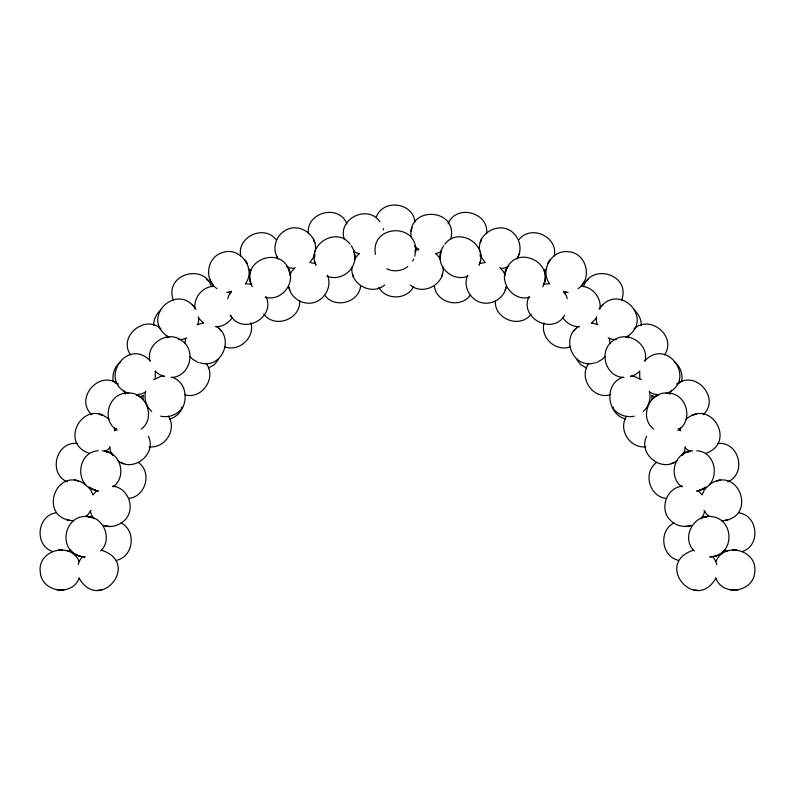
<?xml version="1.0" encoding="UTF-8"?>
<svg xmlns="http://www.w3.org/2000/svg" width="795" height="795" viewBox="0 0 795 795"><rect width="100%" height="100%" fill="white"/><g stroke="black" fill="none" stroke-linecap="round" stroke-linejoin="round"><path stroke-width="1.19" d="M411.075 236.453C407.656 205.289 458.188 208.012 450.874 238.729M440.042 259.289L441.165 250.554L443.521 245.784M440.281 254.231C437.667 269.048 454.134 282.096 467.947 276.054M415.715 251.965C417.673 221.944 370.092 224.727 375.469 254.301M415.606 250.097L415.646 248.209L414.861 256.159M600.026 308.718C601.487 297.946 592.772 286.866 581.791 286.339M610.053 343.41L609.427 338.372M641.307 325.632C641.585 319.769 638.653 313.965 634.36 310.08M308.371 233.75C305.787 212.156 339.137 203.609 346.958 223.942M314.631 257.123L314.83 253.943M352.036 267.11C349.542 283.964 371.682 296.237 384.71 285.007M519.692 252.234C519.542 253.585 514.723 264.387 518.579 255.483C521.858 247.792 519.334 238.47 513.232 232.915C500.194 220.255 476.066 233.382 479.792 251.141M543.929 283.934L545.032 280.715L545.42 275.378L544.396 270.151M554.274 255.92C558.269 236.811 531.159 224.27 519.026 239.504M299.665 300.888C300.838 319.242 274.692 329.001 263.841 314.075M315.208 251.141C318.368 235.708 299.953 222.451 286.17 229.944C278.131 233.998 273.569 243.399 275.309 252.234C275.418 253.486 280.357 264.596 276.422 255.483M544.058 322.849C539.924 337.706 555.944 352.205 570.283 346.839M596.618 316.768L596.25 319.819L597.025 324.887M645.003 361.139C649.565 343.609 626.768 329.577 612.965 340.797C598.029 350.973 605.492 377.287 623.916 377.436M681.643 381.769C683.183 374.415 680.291 366.088 674.16 361.646M142.752 399.577L143.358 395.433M145.664 391.1C143.696 398.384 146.121 406.444 151.706 411.492M506.902 267.647L505.998 270.181L506.912 267.627C498.326 282.324 513.332 302.05 529.788 297.211M505.083 274.315L506.296 269.416L505.252 271.91M197.975 324.887L198.75 319.819L198.382 316.768M250.604 270.151L249.58 275.378L249.948 280.685L251.071 283.934M411.651 229.308L411.144 231.107L412.019 227.459M441.165 250.554L440.092 255.026M410.29 285.007C423.318 296.237 445.458 283.964 442.964 267.11M639.697 370.917L639.776 378.738M685.489 446.641L684.644 450.805L682.279 455.565M578.054 288.645C593.11 278.787 586.501 252.641 568.236 251.727C551.641 249.6 539.557 270.529 549.693 283.835L544.376 284.063M185.573 338.372L184.947 343.41M441.563 276.978L442.487 273.669M479.097 265.142L480.021 261.823M155.224 378.738L155.303 370.917M360.642 286.091C358.684 302.925 334.596 308.937 324.738 295.223M479.216 264.834C488.716 244.582 458.218 225.999 444.922 244.184M646.603 436.276C637.868 454.094 661.708 472.975 676.992 460.742M679.904 430.165L680.48 428.117M227.787 298.652L228.721 295.601L231.544 291.109M78.198 564.579L79.142 561.528L81.974 557.037M528.983 296.674C518.887 318.129 552.982 335.828 564.639 315.198M669.589 394.231L671.358 390.395M621.611 300.073C631.3 274.692 591.44 262.579 583.56 286.548M480.19 242.694L481.551 239.196M505.222 290.096C508.452 280.615 504.606 292.292 503.871 293.246C500.095 299.347 493.278 303.193 486.103 303.223C472.369 303.392 461.984 287.78 467.639 275.249M542.737 286.786C555.496 263.543 518.3 244.135 506.614 268.392M480.945 240.964L481.551 239.176M543.641 284.699L545.052 280.685M181.25 408.988L181.936 406.99M704.758 511.235L703.366 515.249L700.991 518.777M314.572 254.241L313.001 258.196L309.841 262.459L315.059 263.513M218.337 359.489L214.551 364.498L208.34 368.174M289.768 275.348L291.636 271.522L295.124 267.517M448.042 223.942C455.863 203.609 489.213 212.156 486.629 233.75M412.734 261.008L413.688 259.1M413.708 286.279C407.487 299.894 385.873 300.57 378.808 287.363M627.841 337.815L628.785 335.947M549.733 260.273L547.844 263.533M549.723 260.283L547.854 263.523M79.222 578.025C72.246 597.115 41.191 592.146 40.267 571.903C37.276 550.061 70.795 541.077 79.122 561.528M715.957 578.025C695.575 613.77 653.42 563.238 693.359 550.249M581.96 285.017L583.788 282.116M376.323 216.906C383.23 198.69 412.863 202.367 414.901 221.775M599.032 309.305C618.271 280.426 656.074 319.411 625.993 337.299M626.629 416.212C617.645 429.429 630.107 448.877 645.858 446.75M716.802 564.579L715.858 561.528C724.205 541.087 757.724 550.051 754.733 571.903C753.809 592.146 722.754 597.115 715.778 578.025M354.461 259.061L359.201 253.406M588.956 363.285C577.905 377.426 592.812 399.815 610.143 394.827M664.501 354.898C677.29 336.166 649.823 314.085 633.973 328.911M596.349 318.139L591.619 323.048M91.067 510.41L87.887 514.663L85.373 516.641M100.657 550.975C113.079 539.149 103.499 516.283 86.486 516.372L91.018 517.088L88.334 516.74M578.8 326.318C559.958 337.597 572.887 369.735 595.008 362.818M605.144 356.488L602.183 359.36L598.178 361.665M531.159 314.075C520.308 329.001 494.162 319.242 495.335 300.888M706.208 487.583L704.231 490.088L702.124 494.957L698.606 490.962M232.2 317.682C228.562 323.207 222.242 326.894 215.564 326.715M96.394 490.962L92.896 494.967L90.769 490.088L88.792 487.583M588.648 278.777L586.352 281.271M575.868 328.633L573.583 331.127M602.739 304.783L600.454 307.277M644.636 360.92C668.277 336.275 697.712 381.928 666.071 393.535M564.301 293.663L565.633 292.222M564.768 293.156L565.931 291.894M141.321 429.052C156.685 417.405 145.366 390.494 126.365 393.108C107.901 393.893 101.104 421.141 117.233 430.234M679.01 429.419L680.45 427.859M703.168 414.742C720.936 398.653 695.754 369.317 676.972 384.084L680.242 382.196L676.972 384.084M639.548 371.404L635.314 374.674L630.654 376.552M160.64 310.08C156.347 313.965 153.415 319.769 153.693 325.632M110.058 447.784L105.079 451.679M113.258 486.848C125.401 477.904 122.331 457.115 108.19 451.977M470.262 295.223C460.404 308.937 436.316 302.925 434.358 286.091M686.065 419.273C710.988 397.579 737.134 442.875 705.533 453.398M656.253 462.769C642.648 472.886 649.485 496.756 666.29 498.435M651.91 399.368L654.623 396.983M643.294 411.492C648.879 406.444 651.304 398.384 649.336 391.1M114.291 430.86L116.686 428.763M725.08 550.11L721.065 553.598L716.275 555.934L712.906 556.599M180.445 410.061C175.496 415.467 167.825 417.753 160.699 416.183M544.168 270.757L546.721 268.849M709.239 484.642C739.36 463.803 758.142 518.728 721.492 520.805M673.922 522.981C658.369 530.841 661.351 556.261 678.304 560.296M120.84 361.646C114.709 366.088 111.817 374.415 113.357 381.769M153.743 379.682L160.361 376.542L164.565 376.105M706.119 486.967L699.312 490.426C720.707 486.48 718.521 451.977 696.788 450.765M727.723 481.869C747.161 473.552 739.052 441.265 717.984 443.481M407.835 266.514C402.041 271.145 393.475 272.228 386.857 268.79M677.767 430.234C693.896 421.141 687.099 393.893 668.635 393.108C649.634 390.494 638.315 417.405 653.679 429.052M440.659 251.906L435.72 253.744M682.309 454.293L686.025 452.206L692.554 450.765M686.81 451.977C672.669 457.115 669.599 477.904 681.742 486.848M626.43 337.05L628.428 335.947M742.341 551.531C760.885 545.45 758.201 515.697 738.933 512.805M145.594 392.005L141.798 393.823L136.601 394.767M140.596 396.665L143.448 395.304M169.544 419.064C188.584 413.728 191.088 383.329 172.078 377.277M622.922 377.277C603.912 383.329 606.416 413.728 625.456 419.064M67.635 551.462L70.566 550.21M116.696 560.296C133.649 556.261 136.631 530.841 121.079 522.981M508.681 266.404L504.726 267.985L500.512 268.491M682.289 486.172C666.359 487.623 658.886 509.386 670.473 520.407C675.939 525.912 684.237 527.741 691.6 525.485C689.384 525.982 686.989 526.35 684.843 526.548M700.832 518.529L703.794 517.356M596.22 362.56L597.234 362.192M186.835 337.905L182.92 339.296L178.756 339.604M414.92 250.326L418.945 248.954M56.067 512.805C36.799 515.697 34.115 545.45 52.659 551.531M671.079 463.604L674.329 462.511M79.043 578.025C99.415 613.76 141.58 563.238 101.641 550.249M128.711 498.435C145.515 496.756 152.352 472.886 138.747 462.769M197.09 324.479L203.272 323.078M479.941 263.513L485.159 262.479L481.999 258.196L480.428 254.241M98.212 450.765C76.479 451.977 74.293 486.48 95.688 490.426L88.881 486.967M694.343 550.975C680.142 537.659 694.611 512.397 713.016 516.859C732.861 519.89 734.749 550.617 715.43 556.063M705.851 516.859L708.514 516.372L703.982 517.088L706.666 516.74M724.871 520.407L728.24 519.751M712.091 556.719L709.846 556.987L716.275 555.934M171.084 377.436C189.786 377.297 196.981 350.416 181.638 340.508C167.725 329.746 145.515 343.847 149.997 361.139M634.301 416.183C627.176 417.753 619.504 415.467 614.555 410.061M110.197 526.548C108.835 526.688 97.258 524.263 106.778 526.151C113.198 527.403 119.886 524.879 124.527 520.407C136.114 509.386 128.641 487.623 112.711 486.172M680.103 486.51L681.981 486.292M213.209 286.339C202.228 286.866 193.513 297.946 194.974 308.718M64.017 590.069L57.18 590.069M97.676 590.198L101.114 590.069M737.849 590.069L731.012 590.069M226.833 292.322L231.077 292.163M149.142 446.75C164.893 448.877 177.355 429.429 168.371 416.212M693.886 590.069L697.324 590.198M563.923 292.163L568.167 292.322M250.624 284.063L245.317 283.845C257.083 268.591 239.355 245.476 221.586 252.899C206.571 257.878 203.967 279.969 216.946 288.645M591.728 323.078L597.91 324.479M77.016 443.481C55.948 441.265 47.839 473.552 67.277 481.869M102.446 450.765L108.975 452.206L112.691 454.293M579.436 326.715C572.758 326.894 566.438 323.207 562.8 317.682M616.244 339.604L612.08 339.296L608.165 337.905M630.435 376.105L634.639 376.542L641.257 379.682M113.019 486.292L114.897 486.51M85.761 484.642C55.71 463.803 36.779 518.678 73.547 520.814M82.909 556.719L85.154 556.987C79.391 556.729 73.855 554.403 69.92 550.11M294.488 268.491L290.274 267.985L286.319 266.404M265.212 297.211C281.668 302.05 296.674 282.324 288.088 267.627M66.76 519.751L70.129 520.407M78.725 555.934L82.094 556.599M79.57 556.063C56.306 548.918 65.23 512.228 89.149 516.859M184.857 394.827C202.188 399.815 217.095 377.426 206.044 363.285M658.399 394.767L653.202 393.823L649.406 392.005M224.717 346.839C239.056 352.205 255.076 337.706 250.942 322.849M199.992 362.818C222.113 369.735 235.042 337.597 216.2 326.318M118.008 460.742C133.292 472.975 157.132 454.094 148.397 436.276M359.28 253.744L354.341 251.906M327.053 276.054C340.866 282.096 357.333 269.048 354.719 254.231M120.671 462.511L123.921 463.604M89.467 453.398C57.866 442.875 84.012 397.579 108.935 419.273M586.66 368.174L580.449 364.498L576.663 359.489M197.766 362.192L198.78 362.56M164.346 376.552L159.686 374.674L155.452 371.404M128.929 393.535C97.288 381.928 126.723 336.275 150.364 360.92M91.206 517.356L94.168 518.529M724.434 550.21L727.365 551.462M651.552 395.304L654.404 396.665M118.028 384.084L114.778 382.206L118.028 384.084C99.286 369.397 74.034 398.593 91.832 414.742M195.968 309.305C177.086 280.744 139.175 318.646 168.57 337.05M169.007 337.299L166.572 335.947M196.822 361.665L192.817 359.36L189.856 356.488M140.377 396.983L143.09 399.368M689.921 451.679L684.942 447.784M203.381 323.048L198.651 318.139M248.279 268.849L250.832 270.757M709.627 516.641L707.113 514.663L703.933 510.41M275.974 239.504C263.841 224.27 236.731 236.811 240.726 255.92M678.314 428.763L680.709 430.86M435.799 253.406L440.539 259.061M161.027 328.911C145.177 314.085 117.71 336.166 130.499 354.898M230.371 315.208C242.028 335.828 276.113 318.119 266.017 296.674M211.44 286.548C203.56 262.579 163.7 274.692 173.389 300.073M414.97 246.251L418.677 250.067M114.55 427.859L115.99 429.419M229.069 291.894L230.232 293.156M229.367 292.222L230.699 293.663M208.648 281.271L206.352 278.777M221.417 331.127L219.132 328.633M194.546 307.277L192.261 304.783M379.921 221.885C368.274 204.027 337.756 218.406 344.126 238.729M350.078 244.184C336.782 225.999 306.284 244.582 315.784 264.834M499.876 267.517L503.364 271.522L505.232 275.348M94.009 518.777L91.634 515.249L90.242 511.235M288.386 268.392C279.134 247.344 244.612 259.19 250.256 281.48M713.026 557.037L715.858 561.528M247.146 263.523L245.267 260.273M230.361 315.198L231.583 317.145M123.642 390.395L125.411 394.231M563.456 291.109L566.279 295.601L567.213 298.652M247.156 263.533L245.277 260.283M209.602 279.075L213.04 285.017M166.215 335.947L167.159 337.815M112.721 455.565L110.356 450.805L109.511 446.641M351.479 245.784L353.835 250.554L354.958 259.289M313.449 239.176L314.8 242.674M289.738 271.9L288.704 269.416L289.917 274.315M289.778 290.096C286.548 280.625 290.394 292.292 291.129 293.246C294.905 299.347 301.722 303.193 308.897 303.223C322.631 303.392 333.016 287.78 327.361 275.249M252.263 286.786L249.968 280.715M613.064 406.99L613.75 408.988M313.449 239.196L314.055 240.964M288.098 267.647L289.002 270.181M114.52 428.117L115.096 430.165M354.898 255.006L353.835 250.574M352.513 273.669L353.437 276.978M314.979 261.823L315.903 265.142M414.901 245.923L415.666 249.034M383.24 228.523L383.578 229.934M651.642 395.433L652.248 399.577M480.17 253.943L480.369 257.123M658.23 394.896L654.961 396.784L658.22 394.906M695.864 414.116L692.236 415.189L695.844 414.125M690.428 450.904L687.854 451.739L690.408 450.914M688.639 451.51L686.045 452.206L688.639 451.51M700.097 490.197L696.798 491.032L700.097 490.197M720.479 480.19L716.752 480.776L720.459 480.19M62.457 549.782L58.701 549.782L62.467 549.782M736.299 549.782L732.533 549.782L736.279 549.782M78.228 480.776L74.521 480.19L78.248 480.776M102.744 415.179L99.137 414.116L102.764 415.189M108.955 452.206L106.361 451.51L108.975 452.206M98.202 491.032L94.903 490.197L98.232 491.042M107.146 451.739L104.572 450.904L107.146 451.739M140.019 396.775L136.77 394.896L140.039 396.784"/></g></svg>
